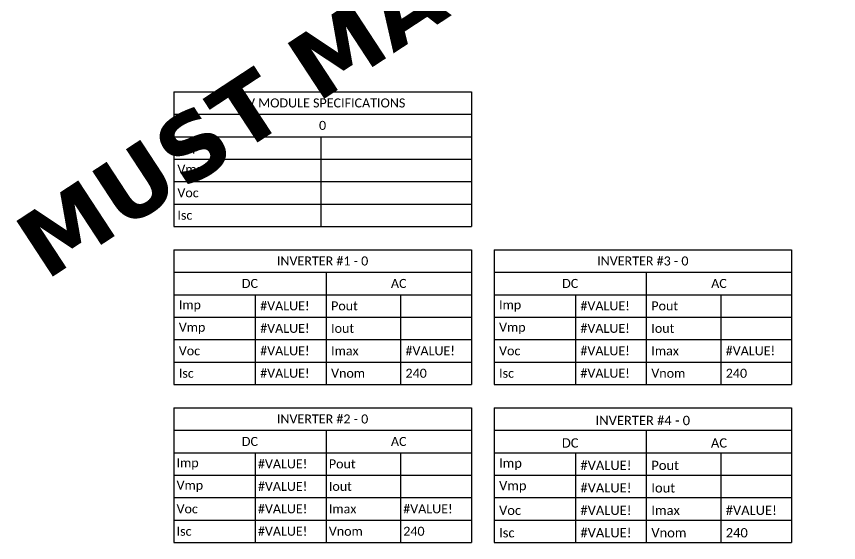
# Model space of a CAD drawing. Header units: feet. Extents: x 7626 to 13414, y 8987 to 15945.
# Drawn here: x 9050.7 to 9366.1, y 15292.5 to 15494.4 of the extents above; entities that cross this region are included whole.
import ezdxf

# ---------------------------------------------------------------- set-up
doc = ezdxf.new("R2010")
doc.units = ezdxf.units.FT
doc.header["$MEASUREMENT"] = 0
doc.layers.add('TEXT', color=7, linetype='Continuous')
doc.layers.add('Z - TITLEBLOCK TXT', color=7, linetype='Continuous')
doc.styles.get("Standard").update_dxf_attribs({"font": 'simplex.shx'})

# ---------------------------------------------------------------- blocks, each defined once
blk = doc.blocks.new('*T11')
at = {"layer": 'Z - TITLEBLOCK TXT', "color": 0, "lineweight": -2, "transparency": 16777216}
for p, q in [((0, 0), (114.19, 0)), ((0, 0), (0, -51.7)), ((114.19, 0), (114.19, -51.7)), ((0, -8.62), (114.19, -8.62)), ((58.43, -8.62), (58.43, -51.7)), ((0, -17.23), (114.19, -17.23)), ((31.22, -17.23), (31.22, -51.7)), ((86.98, -17.23), (86.98, -51.7)), ((0, -25.85), (114.19, -25.85)), ((0, -34.47), (114.19, -34.47)), ((0, -43.08), (114.19, -43.08)), ((0, -51.7), (114.19, -51.7))]:
    blk.add_line(p, q, dxfattribs=at)
at = {"layer": 'Z - TITLEBLOCK TXT', "color": 0, "linetype": 'Continuous', "transparency": 16777216, "char_height": 3.4544}
for s, insert, width, attachment_point in [('{\\fCalibri|b0|i0|c0;INVERTER #1 - 0', (57.09, -4.31), 110.3293, 5), ('{\\fCalibri|b0|i0|c0;DC', (29.22, -12.93), 54.5755, 5), ('{\\fCalibri|b0|i0|c0;AC', (86.31, -12.93), 51.8976, 5), ('{\\fCalibri|b0|i0|c0;Imp', (1.93, -21.54), 27.3681, 4), ('{\\fCalibri|b0|i0|c0;#VALUE!', (33.15, -21.54), 23.3513, 4), ('{\\fCalibri|b0|i0|c0;Pout', (60.36, -21.54), 24.6902, 4), ('{\\fCalibri|b0|i0|c0;', (88.91, -21.54), 23.3513, 4), ('{\\fCalibri|b0|i0|c0;Vmp', (1.93, -30.16), 27.3681, 4), ('{\\fCalibri|b0|i0|c0;#VALUE!', (33.15, -30.16), 23.3513, 4), ('{\\fCalibri|b0|i0|c0;Iout', (60.36, -30.16), 24.6902, 4), ('{\\fCalibri|b0|i0|c0;', (88.91, -30.16), 23.3513, 4), ('{\\fCalibri|b0|i0|c0;Voc', (1.93, -38.78), 27.3681, 4), ('{\\fCalibri|b0|i0|c0;#VALUE!', (33.15, -38.78), 23.3513, 4), ('{\\fCalibri|b0|i0|c0;Imax', (60.36, -38.78), 24.6902, 4), ('{\\fCalibri|b0|i0|c0;#VALUE!', (88.91, -38.78), 23.3513, 4), ('{\\fCalibri|b0|i0|c0;Isc', (1.93, -47.39), 27.3681, 4), ('{\\fCalibri|b0|i0|c0;#VALUE!', (33.15, -47.39), 23.3513, 4), ('{\\fCalibri|b0|i0|c0;Vnom', (60.36, -47.39), 24.6902, 4), ('{\\fCalibri|b0|i0|c0;240', (88.91, -47.39), 23.3513, 4)]:
    blk.add_mtext(s, dxfattribs=dict(at, insert=insert, width=width, attachment_point=attachment_point))
blk = doc.blocks.new('*T12')
at = {"layer": 'Z - TITLEBLOCK TXT', "color": 0, "lineweight": -2, "transparency": 16777216}
for p, q in [((0, 0), (114.19, 0)), ((0, 0), (0, -51.7)), ((114.19, 0), (114.19, -51.7)), ((0, -8.62), (114.19, -8.62)), ((58.43, -8.62), (58.43, -51.7)), ((0, -17.23), (114.19, -17.23)), ((31.22, -17.23), (31.22, -51.7)), ((86.98, -17.23), (86.98, -51.7)), ((0, -25.85), (114.19, -25.85)), ((0, -34.47), (114.19, -34.47)), ((0, -43.08), (114.19, -43.08)), ((0, -51.7), (114.19, -51.7))]:
    blk.add_line(p, q, dxfattribs=at)
at = {"layer": 'Z - TITLEBLOCK TXT', "color": 0, "linetype": 'Continuous', "transparency": 16777216, "char_height": 3.4544}
for s, insert, width, attachment_point in [('{\\fCalibri|b0|i0|c0;INVERTER #2 - 0', (57.09, -4.31), 112.0547, 5), ('{\\fCalibri|b0|i0|c0;DC', (29.22, -12.93), 56.3009, 5), ('{\\fCalibri|b0|i0|c0;AC', (86.31, -12.93), 53.623, 5), ('{\\fCalibri|b0|i0|c0;Imp', (1.07, -21.54), 29.0935, 4), ('{\\fCalibri|b0|i0|c0;#VALUE!', (32.29, -21.54), 25.0767, 4), ('{\\fCalibri|b0|i0|c0;Pout', (59.5, -21.54), 26.4156, 4), ('{\\fCalibri|b0|i0|c0;', (88.04, -21.54), 25.0767, 4), ('{\\fCalibri|b0|i0|c0;Vmp', (1.07, -30.16), 29.0935, 4), ('{\\fCalibri|b0|i0|c0;#VALUE!', (32.29, -30.16), 25.0767, 4), ('{\\fCalibri|b0|i0|c0;Iout', (59.5, -30.16), 26.4156, 4), ('{\\fCalibri|b0|i0|c0;', (88.04, -30.16), 25.0767, 4), ('{\\fCalibri|b0|i0|c0;Voc', (1.07, -38.78), 29.0935, 4), ('{\\fCalibri|b0|i0|c0;#VALUE!', (32.29, -38.78), 25.0767, 4), ('{\\fCalibri|b0|i0|c0;Imax', (59.5, -38.78), 26.4156, 4), ('{\\fCalibri|b0|i0|c0;#VALUE!', (88.04, -38.78), 25.0767, 4), ('{\\fCalibri|b0|i0|c0;Isc', (1.07, -47.39), 29.0935, 4), ('{\\fCalibri|b0|i0|c0;#VALUE!', (32.29, -47.39), 25.0767, 4), ('{\\fCalibri|b0|i0|c0;Vnom', (59.5, -47.39), 26.4156, 4), ('{\\fCalibri|b0|i0|c0;240', (88.04, -47.39), 25.0767, 4)]:
    blk.add_mtext(s, dxfattribs=dict(at, insert=insert, width=width, attachment_point=attachment_point))
blk = doc.blocks.new('*T13')
at = {"layer": 'Z - TITLEBLOCK TXT', "color": 0, "lineweight": -2, "transparency": 16777216}
for p, q in [((0, 0), (114.19, 0)), ((0, 0), (0, -51.7)), ((114.19, 0), (114.19, -51.7)), ((0, -8.62), (114.19, -8.62)), ((58.43, -8.62), (58.43, -51.7)), ((0, -17.23), (114.19, -17.23)), ((31.22, -17.23), (31.22, -51.7)), ((86.98, -17.23), (86.98, -51.7)), ((0, -25.85), (114.19, -25.85)), ((0, -34.47), (114.19, -34.47)), ((0, -43.08), (114.19, -43.08)), ((0, -51.7), (114.19, -51.7))]:
    blk.add_line(p, q, dxfattribs=at)
at = {"layer": 'Z - TITLEBLOCK TXT', "color": 0, "linetype": 'Continuous', "transparency": 16777216, "char_height": 3.4544}
for s, insert, width, attachment_point in [('{\\fCalibri|b0|i0|c0;INVERTER #3 - 0', (57.09, -4.31), 110.3293, 5), ('{\\fCalibri|b0|i0|c0;DC', (29.22, -12.93), 54.5755, 5), ('{\\fCalibri|b0|i0|c0;AC', (86.31, -12.93), 51.8976, 5), ('{\\fCalibri|b0|i0|c0;Imp', (1.93, -21.54), 27.3681, 4), ('{\\fCalibri|b0|i0|c0;#VALUE!', (33.15, -21.54), 23.3513, 4), ('{\\fCalibri|b0|i0|c0;Pout', (60.36, -21.54), 24.6902, 4), ('{\\fCalibri|b0|i0|c0;', (88.91, -21.54), 23.3513, 4), ('{\\fCalibri|b0|i0|c0;Vmp', (1.93, -30.16), 27.3681, 4), ('{\\fCalibri|b0|i0|c0;#VALUE!', (33.15, -30.16), 23.3513, 4), ('{\\fCalibri|b0|i0|c0;Iout', (60.36, -30.16), 24.6902, 4), ('{\\fCalibri|b0|i0|c0;', (88.91, -30.16), 23.3513, 4), ('{\\fCalibri|b0|i0|c0;Voc', (1.93, -38.78), 27.3681, 4), ('{\\fCalibri|b0|i0|c0;#VALUE!', (33.15, -38.78), 23.3513, 4), ('{\\fCalibri|b0|i0|c0;Imax', (60.36, -38.78), 24.6902, 4), ('{\\fCalibri|b0|i0|c0;#VALUE!', (88.91, -38.78), 23.3513, 4), ('{\\fCalibri|b0|i0|c0;Isc', (1.93, -47.39), 27.3681, 4), ('{\\fCalibri|b0|i0|c0;#VALUE!', (33.15, -47.39), 23.3513, 4), ('{\\fCalibri|b0|i0|c0;Vnom', (60.36, -47.39), 24.6902, 4), ('{\\fCalibri|b0|i0|c0;240', (88.91, -47.39), 23.3513, 4)]:
    blk.add_mtext(s, dxfattribs=dict(at, insert=insert, width=width, attachment_point=attachment_point))
blk = doc.blocks.new('*T14')
at = {"color": 9, "linetype": 'ByBlock', "lineweight": 30, "true_color": 0xa7bfde, "transparency": 16777216}
blk.add_line((0, 0), (114.19, 0), dxfattribs=at)
at = {"color": 0, "linetype": 'ByBlock', "lineweight": -2, "transparency": 16777216}
for p, q in [((0, 0), (0, -51.7)), ((114.19, 0), (114.19, -51.7)), ((0, -8.62), (114.19, -8.62)), ((58.43, -8.62), (58.43, -51.7)), ((0, -17.23), (114.19, -17.23)), ((31.22, -17.23), (31.22, -51.7)), ((86.98, -17.23), (86.98, -51.7)), ((0, -25.85), (114.19, -25.85)), ((0, -34.47), (114.19, -34.47)), ((0, -43.08), (114.19, -43.08)), ((0, -51.7), (114.19, -51.7))]:
    blk.add_line(p, q, dxfattribs=at)
at = {"color": 0, "transparency": 16777216, "char_height": 3.5705}
for s, insert, width, attachment_point in [('{\\fCalibri|b0|i0|c0;INVERTER #4 - 0', (57.09, -6.69), 110.3293, 8), ('{\\fCalibri|b0|i0|c0;DC', (29.22, -15.31), 54.5755, 8), ('{\\fCalibri|b0|i0|c0;AC', (86.31, -15.31), 51.8976, 8), ('{\\fCalibri|b0|i0|c0;Imp', (1.93, -23.92), 27.3681, 7), ('{\\fCalibri|b0|i0|c0;#VALUE!', (33.15, -23.92), 23.3513, 7), ('{\\fCalibri|b0|i0|c0;Pout', (60.36, -23.92), 24.6902, 7), ('{\\fCalibri|b0|i0|c0;', (88.91, -23.92), 23.3513, 7), ('{\\fCalibri|b0|i0|c0;Vmp', (1.93, -32.54), 27.3681, 7), ('{\\fCalibri|b0|i0|c0;#VALUE!', (33.15, -32.54), 23.3513, 7), ('{\\fCalibri|b0|i0|c0;Iout', (60.36, -32.54), 24.6902, 7), ('{\\fCalibri|b0|i0|c0;', (88.91, -32.54), 23.3513, 7), ('{\\fCalibri|b0|i0|c0;Voc', (1.93, -41.16), 27.3681, 7), ('{\\fCalibri|b0|i0|c0;#VALUE!', (33.15, -41.16), 23.3513, 7), ('{\\fCalibri|b0|i0|c0;Imax', (60.36, -41.16), 24.6902, 7), ('{\\fCalibri|b0|i0|c0;#VALUE!', (88.91, -41.16), 23.3513, 7), ('{\\fCalibri|b0|i0|c0;Isc', (1.93, -49.77), 27.3681, 7), ('{\\fCalibri|b0|i0|c0;#VALUE!', (33.15, -49.77), 23.3513, 7), ('{\\fCalibri|b0|i0|c0;Vnom', (60.36, -49.77), 24.6902, 7), ('{\\fCalibri|b0|i0|c0;240', (88.91, -49.77), 23.3513, 7)]:
    blk.add_mtext(s, dxfattribs=dict(at, insert=insert, width=width, attachment_point=attachment_point))
blk = doc.blocks.new('*T10')
at = {"layer": 'Z - TITLEBLOCK TXT', "color": 0, "lineweight": -2, "transparency": 16777216}
for p, q in [((0, 0), (114.19, 0)), ((0, 0), (0, -51.69)), ((114.19, 0), (114.19, -51.69)), ((0, -8.62), (114.19, -8.62)), ((0, -17.23), (114.19, -17.23)), ((56.41, -17.23), (56.41, -51.69)), ((0, -25.85), (114.19, -25.85)), ((0, -34.46), (114.19, -34.46)), ((0, -43.08), (114.19, -43.08)), ((0, -51.69), (114.19, -51.69))]:
    blk.add_line(p, q, dxfattribs=at)
at = {"layer": 'Z - TITLEBLOCK TXT', "color": 0, "linetype": 'Continuous', "transparency": 16777216, "char_height": 3.4544}
for s, insert, width, attachment_point in [('{\\fCalibri|b0|i0|c0;PV MODULE SPECIFICATIONS', (57.09, -4.31), 111.433, 5), ('{\\fCalibri|b0|i0|c0;0', (57.09, -12.92), 111.433, 5), ('{\\fCalibri|b0|i0|c0;Imp', (1.38, -21.54), 53.6551, 4), ('{\\fCalibri|b0|i0|c0;', (57.78, -21.54), 55.0254, 4), ('{\\fCalibri|b0|i0|c0;Vmp', (1.38, -30.15), 53.6551, 4), ('{\\fCalibri|b0|i0|c0;', (57.78, -30.15), 55.0254, 4), ('{\\fCalibri|b0|i0|c0;Voc', (1.38, -38.77), 53.6551, 4), ('{\\fCalibri|b0|i0|c0;', (57.78, -38.77), 55.0254, 4), ('{\\fCalibri|b0|i0|c0;Isc', (1.38, -47.39), 53.6551, 4), ('{\\fCalibri|b0|i0|c0;', (57.78, -47.39), 55.0254, 4)]:
    blk.add_mtext(s, dxfattribs=dict(at, insert=insert, width=width, attachment_point=attachment_point))

msp = doc.modelspace()

# ---------------------------------------------------------------- block references
for name, p in [('*T10', (9111.04, 15465.49)), ('*T11', (9111.04, 15404.87)), ('*T13', (9233.92, 15404.87)), ('*T12', (9111.04, 15344.25)), ('*T14', (9233.92, 15344.25))]:
    msp.add_blockref(name, p)

# ---------------------------------------------------------------- texts
at = {"layer": 'TEXT', "color": 1, "insert": (9319.2, 15576.3), "char_height": 25.5061, "attachment_point": 5, "rotation": 33.2281}
msp.add_mtext_dynamic_manual_height_columns('{\\fVerdana|b1|i0|c0|p34;MUST MANUALLY CHECK WIRE!!}', width=915.3011, gutter_width=7.17, heights=[0], dxfattribs=at)

doc.saveas('drawing.dxf')
